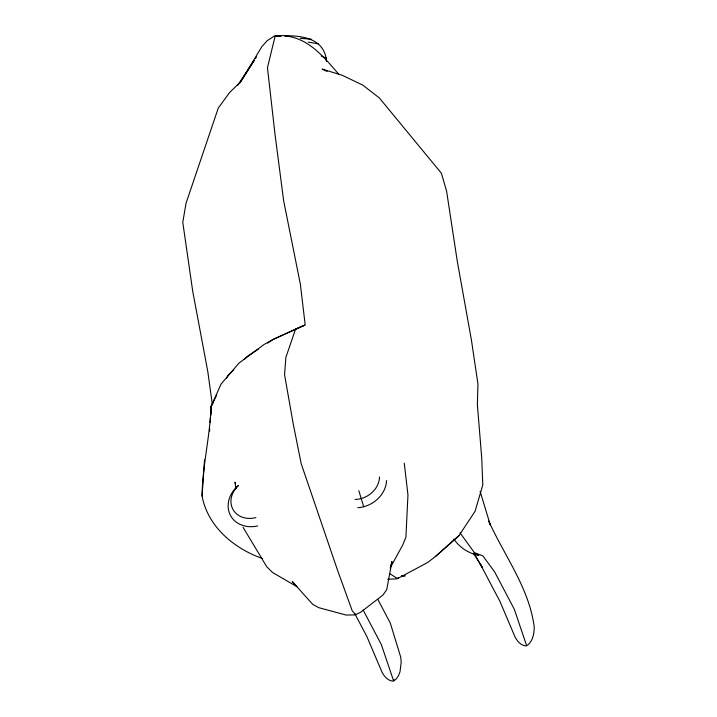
<?xml version="1.0" encoding="UTF-8"?>
<svg xmlns="http://www.w3.org/2000/svg" width="717" height="717" viewBox="0 0 717 717"><rect width="100%" height="100%" fill="white"/><g stroke="black" fill="none" stroke-linecap="round" stroke-linejoin="round"><path stroke-width="1.08" d="M209.642 431.051L209.687 428.856M210.798 415.242L211.112 406.396L221.051 384.088L238.985 363.107L263.955 344.563L273.123 339.446L304.322 325.258L273.123 339.446L267.584 343.084M210.099 422.438L210.431 417.088M210.574 414.955L211.112 406.396L216.758 394.915M262.565 558.561C234.217 548.657 207.751 526.753 202.069 496.012C202.427 465.772 210.027 436.581 211.112 406.396L213.245 402.497M202.069 496.012L204.551 459.857M390.469 566.905L391.93 561.51L386.714 589.724L382.896 595.092L360.732 612.184L355.766 614.675L352.316 610.992L337.617 570.463L301.167 463.612L293.298 424.258L284.55 374.713L285.886 357.371L295.521 329.211L305.209 325.025L300.342 284.075L283.645 200.769L275.005 134.222L267.459 67.73L275.203 35.85C295.619 35.241 324.209 34.783 326.549 61.411M390.173 567.989L402.73 544.974L405.921 537.141L407.955 494.954L404.254 463.119M226.554 378.146L228.149 375.224L233.724 369.739M393.974 679.644L393.086 681.15C387.897 680.863 384.294 676.481 382.036 672.223L366.889 636.553L354.951 613.904M251.954 64.145L239.648 83.244M253.119 62.325L254.275 60.497M237.587 85.413L254.069 60.542M255.297 58.704L256.516 56.858M389.6 573.591L397.568 578.601L427.69 562.469L435.371 556.58L458.997 535.599L475.084 511.302L482.792 484.979L481.725 458.002L477.37 404.612L477.943 383.989L471.419 340.037L457.303 261.382L446.592 191.107L441.367 173.182L379.338 97.933L362.82 85.135L342.206 75.285L322.184 69.083L327.131 71.449M244.085 359.54L247.275 356.403L258.353 349.134M435.371 556.58L458.997 535.599M398.446 577.615L396.689 578.834L387.745 579.282M354.888 614.908L346.114 615.052L318.832 607.693L312.782 604.404L292.258 581.55L296.91 586.667L272.496 572.471L266.697 566.627L243.072 527.362M280.894 36.209L274.324 36.083L267.136 40.726L261.714 46.838L240.912 81.514L229.664 92.457L218.264 108.106L186.044 203.189L182.781 222.342L192.712 291.21L207.805 371.621L212.34 404.558M285.276 36.289L287.463 36.334M300.378 38.306L311.232 39.229M402.336 575.536L405.374 575.823M401.448 575.769L404.496 576.056M308.283 42.088L318.142 43.827M526.108 645.927C520.918 645.641 517.316 641.267 515.057 637.001L499.91 601.33L480.193 563.912L481.941 566.914L473.471 553.174M285.043 35.984C308.964 37.974 324.613 57.96 339.132 74.667M321.225 55.98L326.334 58.22L326.45 61.447M475.317 553.703L478.759 555.514C468.649 553.237 459.722 547.788 453.933 539.103M460.018 532.803L474.34 552.574L482.891 555.917L494.622 571.87L514.34 609.325L526.681 645.775C532.794 641.769 534.201 633.792 534.219 626.999C529.263 588.146 504.49 555.998 488.734 521.071L490.267 524.835L480.103 491.333M474.116 553.452L481.941 566.914M377.823 599.394L390.272 623.01L400.713 657.122L401.197 662.221L400.014 671.82L398.419 675.799L396.268 678.909L393.66 680.998L381.319 644.547L363.161 610.05M363.698 506.74L358.823 490.706M235.588 484.172L234.988 482.183L235.974 488.689M326.334 58.22L326.432 61.447M379.526 476.93A22.585 19 -29 0 1 355.202 499.48M255.879 517.584A22.585 19 -29 0 1 232.908 509.339A22.585 19 -29 0 1 238.492 485.508M257.708 525.928A27.667 23.285 -29 0 1 230.121 514.743A27.667 23.285 -29 0 1 238.286 485.588M386.535 480.551A27.667 23.285 -29 0 1 357.72 507.717"/></g></svg>
